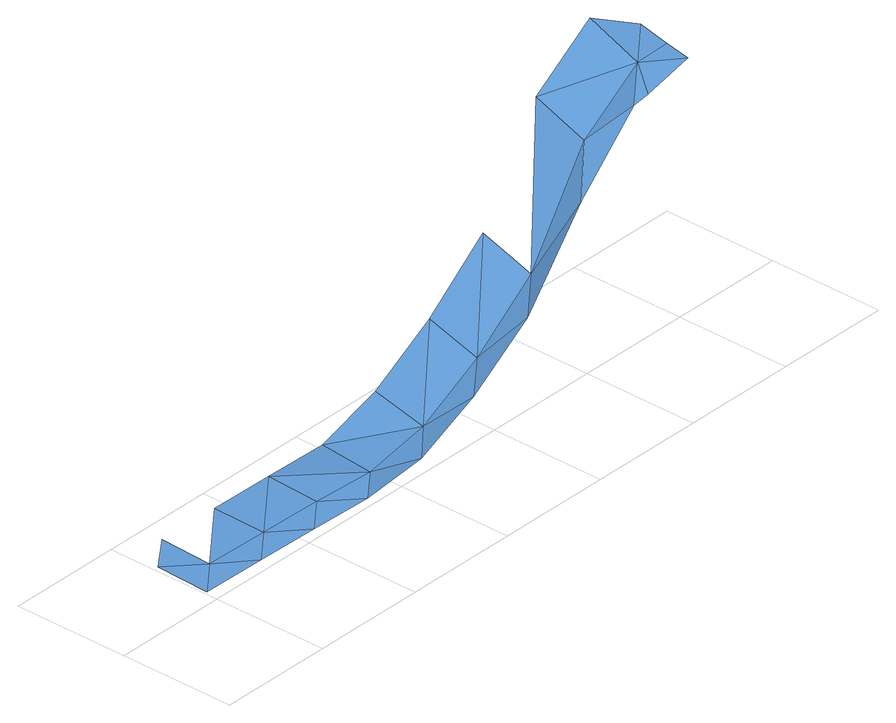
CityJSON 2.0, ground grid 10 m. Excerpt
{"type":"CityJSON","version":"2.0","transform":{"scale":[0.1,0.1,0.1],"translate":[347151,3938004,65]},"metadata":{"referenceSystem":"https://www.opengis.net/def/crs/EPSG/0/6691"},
"CityObjects":{
"waterbody1":{"type":"WaterBody","attributes":{"name":"8","class":"1140","function":"1","WaterBodyRiverFloodingRiskAttribute.description":"4","WaterBodyRiverFloodingRiskAttribute.rankOrg":"1","WaterBodyRiverFloodingRiskAttribute.adminType":"2","WaterBodyRiverFloodingRiskAttribute.scale":"L1"},"geometry":[{"type":"MultiSurface","lod":"1","boundaries":[[[0,1,2]],[[3,2,1]],[[4,0,2]],[[3,5,2]],[[5,6,2]],[[3,7,5]],[[8,6,5]],[[9,5,7]],[[8,5,9]],[[9,7,10]],[[9,11,8]],[[11,9,10]],[[12,8,11]],[[11,10,13]],[[14,12,11]],[[11,13,14]],[[15,12,14]],[[14,13,16]],[[16,17,14]],[[18,15,14]],[[18,14,17]],[[17,16,19]],[[19,20,17]],[[21,18,17]],[[17,20,21]],[[20,19,22]],[[22,23,20]],[[20,23,24]],[[23,22,25]],[[24,23,26]],[[27,26,25]],[[23,25,26]],[[28,24,26]],[[26,27,29]],[[30,28,26]],[[26,29,31]],[[30,26,31]]]}]}
},
"vertices":[
[2,57,8],[1,10,7],[30,33,7],[58,9,7],[31,79,8],[87,32,7],[87,78,8],[114,8,7],[144,77,8],[143,31,7],[171,7,6],[200,30,5],[201,76,8],[228,6,13],[256,29,17],[257,75,27],[284,6,38],[313,28,48],[314,74,61],[341,5,78],[370,27,92],[371,73,107],[398,4,149],[426,26,178],[427,72,195],[454,3,204],[483,25,217],[468,2,207],[484,71,235],[511,2,217],[512,48,226],[511,22,221]
]}
